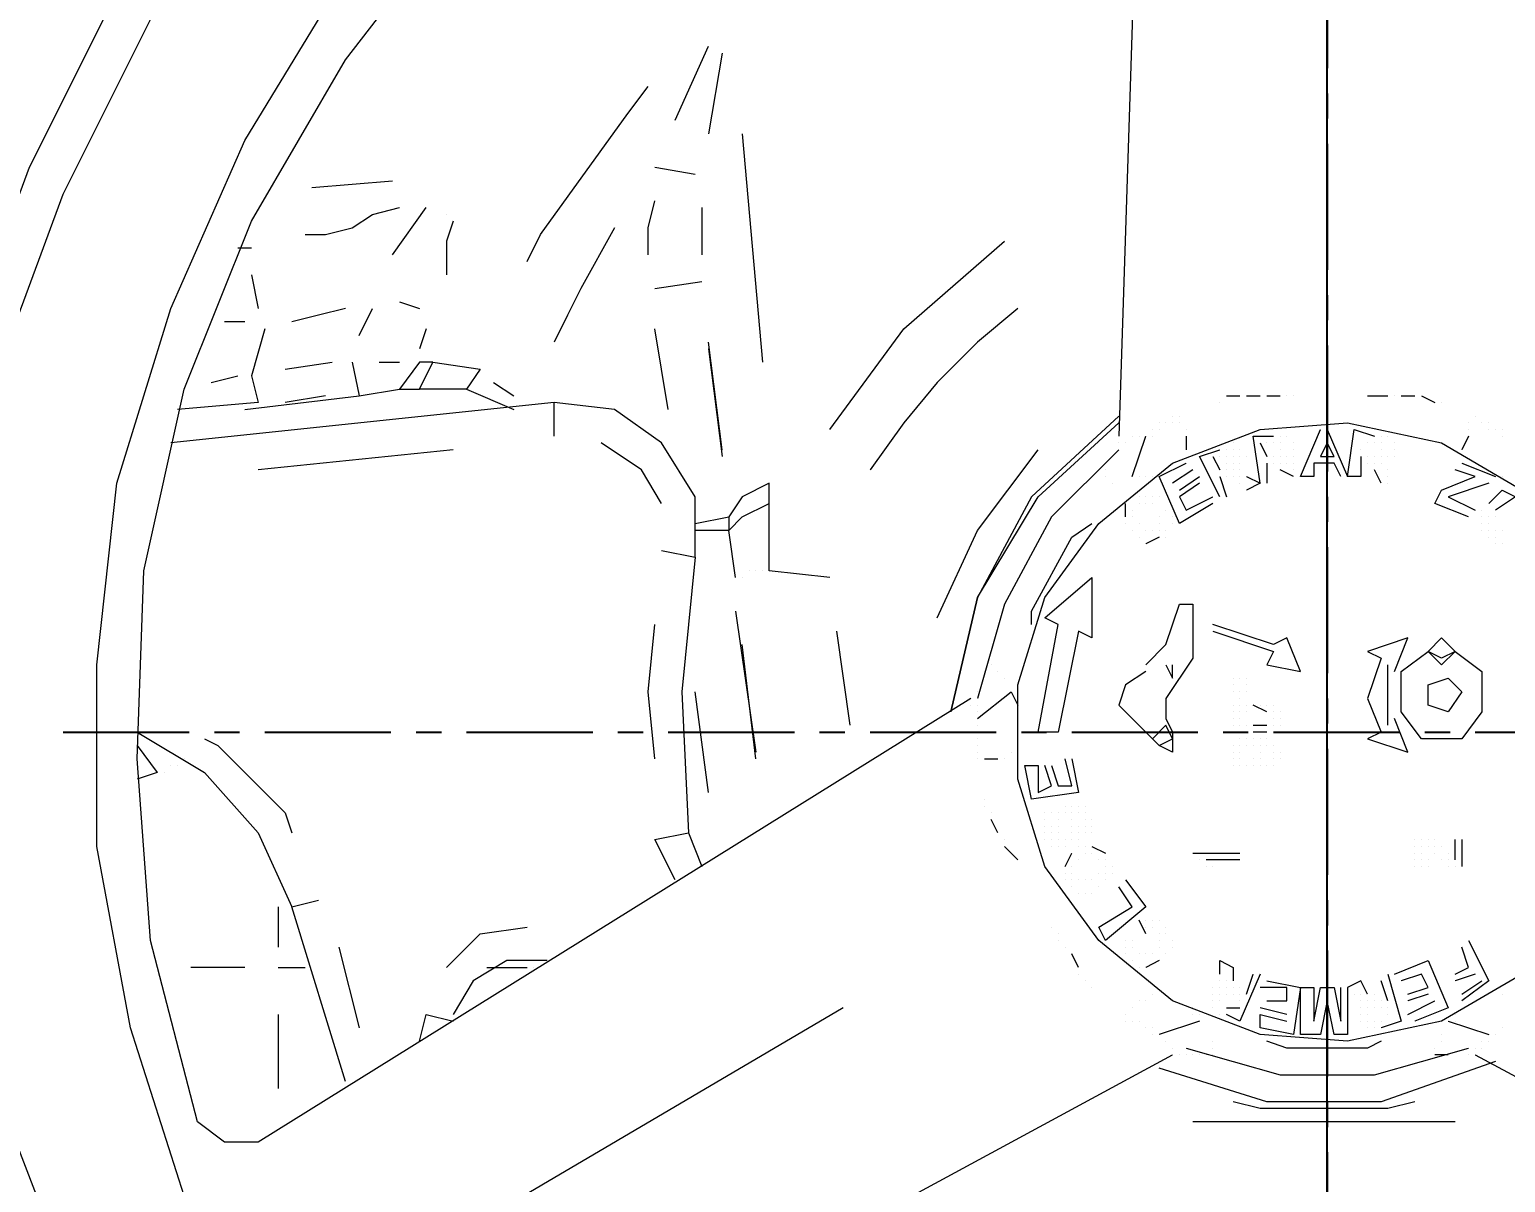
# Model space of a CAD drawing. Header units: millimetres. Extents: x 3426 to 5580, y 1375 to 2906.
# Drawn here: x 4635.9 to 4728.8, y 2594.2 to 2666.8 of the extents above; entities that cross this region are included whole.
import ezdxf

# ---------------------------------------------------------------- set-up
doc = ezdxf.new("R2010")
doc.units = ezdxf.units.MM
doc.linetypes.add('CENTER', pattern=[50.8, 31.75, -6.35, 6.35, -6.35])
for name, color, linetype in [('IA-DIBUJO', 3, 'Continuous'), ('IA-DIM', 7, 'Continuous'), ('IA-EJES', 4, 'CENTER')]:
    doc.layers.add(name, color=color, linetype=linetype)
doc.styles.add('ING-AMB', font='romans.shx', dxfattribs={"width": 0.75, "oblique": 15})
doc.dimstyles.new('ING-AMB 4', dxfattribs={"dimscale": 4, "dimtxt": 3, "dimasz": 2.5, "dimexe": 1, "dimexo": 1, "dimgap": 1, "dimtad": 1, "dimdec": 0, "dimzin": 0, "dimdsep": 46, "dimtxsty": 'ING-AMB', "dimcen": 0.1, "dimclrd": 7, "dimclre": 7, "dimclrt": 2, "dimadec": 0, "dimazin": 0, "dimtfac": 1, "dimtdec": 0, "dimtmove": 0, "dimatfit": 0, "dimfxl": 1.25, "dimtolj": 1, "dimtzin": 0, "dimarcsym": 1})

# ---------------------------------------------------------------- blocks, each defined once
blk = doc.blocks.new('*D24')
at = {"layer": 'Defpoints', "color": 0, "transparency": 16777216}
for p in [(4717.565, 2863.279), (4717.565, 2534.762), (4807.312, 2496.879)]:
    blk.add_point(p, dxfattribs=at)
at = {"layer": 'IA-DIM', "color": 7, "lineweight": -2, "transparency": 16777216}
for p, q in [((4717.565, 2538.762), (4717.565, 2867.279)), ((4807.312, 2500.879), (4807.312, 2867.279)), ((4797.312, 2863.279), (4727.565, 2863.279))]:
    blk.add_line(p, q, dxfattribs=at)
at = {"layer": 'IA-DIM', "color": 7, "transparency": 16777216}
for points in [[(4727.565, 2864.946), (4727.565, 2861.612), (4717.565, 2863.279)], [(4797.312, 2864.946), (4797.312, 2861.612), (4807.312, 2863.279)]]:
    blk.add_solid(points, dxfattribs=at)
at = {"layer": 'IA-DIM', "color": 2, "transparency": 16777216, "insert": (4762.438, 2873.279), "char_height": 12, "attachment_point": 5, "style": 'ING-AMB'}
blk.add_mtext('\\A1;90', dxfattribs=at)

msp = doc.modelspace()

# ---------------------------------------------------------------- linework, layer by layer
at = {"layer": 'IA-DIBUJO', "color": 8, "lineweight": 18}
for points in [[(4635.862, 2587.044), (4631.628, 2598.474), (4629.512, 2610.75), (4628.665, 2622.604), (4629.512, 2634.88), (4631.628, 2646.734), (4635.862, 2658.164), (4641.365, 2669.17), (4648.562, 2678.907), (4656.605, 2687.797), (4666.342, 2695.417), (4676.502, 2701.767), (4687.932, 2706.424), (4699.362, 2709.81), (4701.902, 2708.117)], [(4639.248, 2585.774), (4635.015, 2596.78), (4632.052, 2608.634), (4631.205, 2620.91), (4631.628, 2633.187), (4633.745, 2645.04), (4637.978, 2656.47), (4643.482, 2667.477), (4650.678, 2677.214), (4658.722, 2686.104), (4668.458, 2693.724), (4679.042, 2700.074), (4690.048, 2704.73), (4701.902, 2707.694)], [(4695.128, 2624.72), (4650.255, 2596.78), (4648.138, 2596.78), (4646.445, 2598.05), (4643.482, 2609.48), (4642.635, 2620.91), (4643.058, 2632.764), (4645.598, 2644.194), (4649.832, 2654.777), (4655.758, 2664.937), (4662.955, 2674.25), (4671.845, 2681.87), (4681.582, 2688.644), (4692.165, 2693.3), (4703.595, 2696.264), (4704.865, 2696.687), (4703.172, 2698.804)], [(4703.172, 2696.264), (4705.288, 2695.84), (4706.135, 2693.724), (4704.442, 2641.23)], [(4645.598, 2593.394), (4642.212, 2603.977), (4640.095, 2615.407), (4640.095, 2626.837), (4641.365, 2638.267), (4644.752, 2649.274), (4649.408, 2659.857), (4655.335, 2669.594), (4662.955, 2678.06), (4671.845, 2685.257), (4681.582, 2691.607), (4687.932, 2694.147)], [(4717.565, 2655.2), (4717.565, 2677.214)], [(4676.502, 2661.127), (4678.618, 2665.784)], [(4679.465, 2665.36), (4678.618, 2660.28)], [(4667.188, 2652.237), (4668.035, 2653.93), (4673.538, 2661.55), (4674.808, 2663.244)], [(4680.735, 2660.28), (4682.005, 2645.887)], [(4675.232, 2658.164), (4677.772, 2657.74)], [(4653.642, 2656.894), (4658.722, 2657.317)], [(4674.808, 2652.66), (4674.808, 2654.354), (4675.232, 2656.047)], [(4675.232, 2656.047), (4675.232, 2656.047)], [(4653.218, 2653.93), (4654.488, 2653.93), (4656.182, 2654.354), (4657.452, 2655.2), (4659.145, 2655.624)], [(4658.722, 2652.66), (4660.838, 2655.624)], [(4659.145, 2655.624), (4659.145, 2655.624)], [(4662.108, 2655.2), (4662.108, 2655.2)], [(4662.532, 2654.777), (4662.108, 2653.507), (4662.108, 2651.39)], [(4678.195, 2655.624), (4678.195, 2652.66)], [(4672.692, 2654.354), (4670.575, 2650.544), (4669.728, 2648.85), (4668.882, 2647.157)], [(4648.985, 2653.084), (4649.832, 2653.084)], [(4686.238, 2641.654), (4690.895, 2648.004), (4697.245, 2653.507)], [(4649.832, 2651.39), (4650.255, 2649.274)], [(4675.232, 2650.544), (4678.195, 2650.967)], [(4655.758, 2649.274), (4654.065, 2648.85), (4652.372, 2648.427)], [(4656.605, 2647.58), (4657.452, 2649.274)], [(4659.145, 2649.697), (4660.415, 2649.274)], [(4698.092, 2649.274), (4695.552, 2647.157), (4693.012, 2644.617), (4690.895, 2642.077), (4688.778, 2639.114)], [(4649.408, 2648.427), (4648.138, 2648.427)], [(4652.372, 2648.427), (4652.372, 2648.427)], [(4650.678, 2648.004), (4649.832, 2645.04), (4650.255, 2643.347), (4645.175, 2642.924)], [(4660.838, 2648.004), (4660.415, 2646.734)], [(4676.078, 2642.924), (4675.232, 2648.004)], [(4679.465, 2640.384), (4678.618, 2647.157)], [(4678.618, 2646.734), (4679.465, 2639.96)], [(4651.948, 2645.464), (4654.912, 2645.887)], [(4656.182, 2645.887), (4656.605, 2643.77), (4659.145, 2644.194)], [(4657.875, 2645.887), (4659.145, 2645.887)], [(4661.262, 2645.887), (4660.415, 2645.887), (4659.145, 2644.194), (4660.415, 2644.194)], [(4663.378, 2644.194), (4660.415, 2644.194), (4661.262, 2645.887), (4664.225, 2645.464), (4663.378, 2644.194), (4666.342, 2642.924)], [(4647.292, 2644.617), (4648.985, 2645.04)], [(4665.072, 2644.617), (4666.342, 2643.77)], [(4649.408, 2642.924), (4656.605, 2643.77)], [(4654.488, 2643.77), (4651.948, 2643.347)], [(4711.215, 2643.77), (4712.062, 2643.77)], [(4712.485, 2643.77), (4713.332, 2643.77)], [(4713.755, 2643.77), (4714.602, 2643.77)], [(4715.025, 2643.77), (4715.025, 2643.77)], [(4715.448, 2643.77), (4715.448, 2643.77)], [(4720.105, 2643.77), (4721.375, 2643.77)], [(4721.798, 2643.77), (4721.798, 2643.77)], [(4722.222, 2643.77), (4723.068, 2643.77)], [(4723.492, 2643.77), (4724.338, 2643.347)], [(4668.882, 2641.23), (4668.882, 2643.347), (4644.752, 2640.807)], [(4675.655, 2634.034), (4677.772, 2633.61), (4677.772, 2637.42), (4675.655, 2640.807), (4672.692, 2642.924), (4668.882, 2643.347)], [(4710.792, 2643.347), (4710.792, 2643.347)], [(4724.338, 2643.347), (4724.338, 2643.347)], [(4724.762, 2643.347), (4724.762, 2643.347)], [(4704.442, 2642.5), (4698.938, 2637.42), (4695.552, 2631.07), (4693.858, 2623.874), (4695.552, 2631.07), (4699.362, 2637.42), (4704.442, 2642.077)], [(4706.982, 2642.077), (4706.982, 2642.077)], [(4707.405, 2642.077), (4707.405, 2642.077)], [(4707.828, 2642.5), (4707.828, 2642.5)], [(4707.828, 2642.077), (4707.828, 2642.077)], [(4708.252, 2642.5), (4708.252, 2642.5)], [(4708.252, 2642.5), (4708.252, 2642.5)], [(4708.252, 2642.077), (4708.252, 2642.077)], [(4726.455, 2642.077), (4726.455, 2642.077)], [(4726.878, 2642.5), (4726.878, 2642.5)], [(4726.878, 2642.5), (4726.878, 2642.5)], [(4727.302, 2642.077), (4727.302, 2642.077)], [(4727.725, 2642.077), (4727.725, 2642.077)], [(4704.442, 2641.23), (4704.442, 2641.23)], [(4704.442, 2641.23), (4704.442, 2641.23)], [(4705.288, 2638.69), (4706.135, 2641.23)], [(4705.288, 2641.23), (4705.288, 2641.23)], [(4705.712, 2641.23), (4705.712, 2641.23)], [(4706.135, 2641.23), (4706.135, 2641.23)], [(4706.558, 2641.654), (4706.558, 2641.654)], [(4706.558, 2641.23), (4706.558, 2641.23)], [(4706.982, 2641.654), (4706.982, 2641.654)], [(4708.675, 2641.654), (4708.675, 2641.654)], [(4708.675, 2641.23), (4708.675, 2640.384)], [(4712.485, 2638.69), (4713.332, 2638.267), (4712.908, 2641.23), (4714.178, 2641.23)], [(4714.602, 2641.23), (4714.602, 2641.23)], [(4715.025, 2641.23), (4715.025, 2641.23)], [(4718.412, 2638.69), (4717.988, 2639.537), (4716.718, 2639.537), (4716.718, 2638.69), (4715.872, 2638.69), (4717.142, 2641.654)], [(4717.142, 2641.654), (4717.142, 2641.654)], [(4717.565, 2641.654), (4718.835, 2638.69), (4719.258, 2641.654), (4720.528, 2641.23)], [(4720.528, 2641.23), (4720.528, 2641.23)], [(4720.952, 2641.23), (4720.952, 2641.23)], [(4721.375, 2641.23), (4721.375, 2641.23)], [(4726.455, 2641.23), (4726.032, 2640.384)], [(4726.455, 2641.654), (4726.455, 2641.654)], [(4727.725, 2641.654), (4727.725, 2641.654)], [(4728.148, 2641.654), (4728.148, 2641.654)], [(4728.572, 2641.654), (4728.572, 2641.654)], [(4728.572, 2641.23), (4728.572, 2641.23)], [(4662.532, 2640.384), (4650.255, 2639.114)], [(4675.655, 2636.997), (4674.385, 2639.114), (4671.845, 2640.807)], [(4693.012, 2629.8), (4695.552, 2635.304), (4699.362, 2640.384)], [(4704.442, 2640.384), (4700.208, 2636.15), (4697.245, 2630.647), (4695.552, 2624.72)], [(4704.018, 2639.96), (4704.018, 2639.96)], [(4704.442, 2640.807), (4704.442, 2640.807)], [(4704.442, 2640.384), (4704.442, 2640.384)], [(4704.865, 2640.807), (4704.865, 2640.807)], [(4710.792, 2637.42), (4709.522, 2639.96), (4710.792, 2640.384)], [(4710.368, 2639.96), (4710.792, 2639.114)], [(4710.792, 2640.384), (4710.792, 2640.384)], [(4710.792, 2639.96), (4710.792, 2639.96)], [(4711.215, 2640.384), (4711.215, 2640.384)], [(4711.215, 2639.96), (4711.215, 2639.96)], [(4711.638, 2640.807), (4711.638, 2640.807)], [(4711.638, 2640.384), (4711.638, 2640.384)], [(4711.638, 2639.96), (4711.638, 2639.96)], [(4712.062, 2640.384), (4712.062, 2640.384)], [(4712.062, 2639.96), (4712.062, 2639.96)], [(4712.485, 2639.96), (4712.485, 2639.96)], [(4713.332, 2640.807), (4713.755, 2639.96)], [(4713.755, 2640.807), (4713.755, 2640.807)], [(4713.755, 2639.96), (4713.755, 2639.96)], [(4714.178, 2640.807), (4714.178, 2640.807)], [(4714.178, 2639.96), (4714.178, 2639.96)], [(4714.602, 2640.807), (4714.602, 2640.807)], [(4714.602, 2640.384), (4714.602, 2640.384)], [(4714.602, 2639.96), (4714.602, 2639.96)], [(4714.602, 2639.96), (4714.602, 2639.96)], [(4715.025, 2639.96), (4715.025, 2639.96)], [(4715.448, 2640.807), (4715.448, 2640.807)], [(4715.448, 2640.384), (4715.448, 2640.384)], [(4715.448, 2639.96), (4715.448, 2639.96)], [(4719.682, 2639.96), (4719.682, 2638.69), (4718.835, 2638.69)], [(4719.682, 2640.384), (4719.682, 2640.384)], [(4720.105, 2640.807), (4720.105, 2640.807)], [(4720.105, 2639.96), (4720.105, 2639.96)], [(4720.528, 2640.807), (4720.528, 2640.807)], [(4720.528, 2640.807), (4720.528, 2640.807)], [(4720.528, 2639.96), (4720.528, 2639.96)], [(4720.952, 2640.807), (4720.952, 2640.807)], [(4720.952, 2640.384), (4720.952, 2640.384)], [(4720.952, 2639.96), (4720.952, 2639.96)], [(4721.375, 2639.96), (4721.375, 2639.96)], [(4721.798, 2640.807), (4721.798, 2640.807)], [(4721.798, 2640.384), (4721.798, 2640.384)], [(4721.798, 2639.96), (4721.798, 2639.96)], [(4726.032, 2640.384), (4726.032, 2640.384)], [(4688.778, 2639.114), (4688.778, 2639.114)], [(4703.595, 2639.537), (4703.595, 2639.537)], [(4703.595, 2639.114), (4703.595, 2639.114)], [(4710.368, 2636.997), (4708.252, 2635.727), (4706.982, 2638.69), (4708.675, 2639.537)], [(4709.098, 2639.114), (4707.828, 2638.267)], [(4708.675, 2639.537), (4708.675, 2639.537)], [(4710.792, 2639.114), (4710.792, 2639.114)], [(4711.215, 2639.537), (4711.215, 2639.537)], [(4711.215, 2639.114), (4711.215, 2639.114)], [(4711.638, 2639.537), (4711.638, 2639.537)], [(4711.638, 2639.114), (4711.638, 2639.114)], [(4712.062, 2639.537), (4712.062, 2639.537)], [(4712.062, 2639.114), (4712.062, 2639.114)], [(4712.062, 2639.114), (4712.062, 2639.114)], [(4713.755, 2639.537), (4713.755, 2638.267)], [(4714.178, 2639.537), (4714.178, 2639.537)], [(4714.602, 2639.537), (4714.602, 2639.537)], [(4715.448, 2638.69), (4714.602, 2639.114)], [(4714.602, 2639.114), (4714.602, 2639.114)], [(4715.025, 2639.537), (4715.025, 2639.537)], [(4715.025, 2639.537), (4715.025, 2639.537)], [(4715.448, 2639.537), (4715.448, 2639.537)], [(4715.448, 2639.114), (4715.448, 2639.114)], [(4720.105, 2639.537), (4720.105, 2639.537)], [(4720.528, 2639.537), (4720.528, 2639.537)], [(4720.952, 2638.267), (4720.528, 2639.114)], [(4720.528, 2639.114), (4720.528, 2639.114)], [(4720.952, 2639.537), (4720.952, 2639.537)], [(4721.375, 2639.114), (4721.375, 2639.114)], [(4726.455, 2636.15), (4724.338, 2636.997), (4724.762, 2637.844), (4726.878, 2638.69), (4725.608, 2639.114)], [(4725.608, 2639.114), (4725.608, 2639.114)], [(4726.032, 2639.537), (4728.148, 2638.69)], [(4686.238, 2632.34), (4682.428, 2632.764), (4682.428, 2633.61), (4682.428, 2636.997), (4682.428, 2638.267), (4680.735, 2637.42), (4679.888, 2636.15), (4679.888, 2635.304)], [(4703.595, 2638.69), (4703.595, 2638.69)], [(4704.018, 2638.267), (4704.018, 2638.267)], [(4705.712, 2638.69), (4705.712, 2638.69)], [(4706.135, 2638.69), (4706.135, 2638.69)], [(4706.558, 2638.69), (4706.558, 2638.69)], [(4707.828, 2638.267), (4707.828, 2638.267)], [(4708.252, 2637.844), (4709.522, 2638.69)], [(4709.522, 2638.267), (4708.252, 2637.42), (4708.675, 2636.574), (4710.368, 2637.42)], [(4709.522, 2638.69), (4709.522, 2638.69)], [(4710.792, 2638.69), (4710.792, 2638.69)], [(4710.792, 2638.69), (4711.215, 2637.42)], [(4711.215, 2638.69), (4711.215, 2638.69)], [(4711.638, 2638.69), (4711.638, 2638.69)], [(4712.062, 2638.69), (4712.062, 2638.69)], [(4712.062, 2638.267), (4712.062, 2638.267)], [(4712.485, 2638.69), (4712.485, 2638.69)], [(4713.332, 2638.267), (4712.485, 2637.844)], [(4713.755, 2638.267), (4713.755, 2638.267)], [(4715.872, 2638.69), (4715.872, 2638.69)], [(4715.872, 2638.69), (4715.872, 2638.69)], [(4718.835, 2638.69), (4718.835, 2638.69)], [(4718.835, 2638.69), (4718.835, 2638.69)], [(4721.375, 2638.69), (4721.375, 2638.69)], [(4721.375, 2638.267), (4721.375, 2638.267)], [(4727.725, 2638.267), (4725.185, 2637.42), (4726.878, 2636.574)], [(4728.148, 2638.69), (4728.148, 2638.69)], [(4728.572, 2638.69), (4728.572, 2638.69)], [(4705.288, 2637.42), (4705.288, 2637.42)], [(4705.712, 2637.42), (4705.712, 2637.42)], [(4706.135, 2637.42), (4706.135, 2637.42)], [(4706.558, 2637.42), (4706.558, 2637.42)], [(4706.982, 2637.42), (4706.982, 2637.42)], [(4710.368, 2637.42), (4710.368, 2637.42)], [(4711.215, 2637.42), (4711.215, 2637.42)], [(4712.485, 2637.844), (4712.485, 2637.844)], [(4727.725, 2636.997), (4728.572, 2637.844), (4729.418, 2637.42), (4728.148, 2636.574)], [(4680.312, 2632.34), (4679.888, 2635.304), (4680.735, 2636.15), (4682.428, 2636.997)], [(4704.865, 2636.15), (4704.865, 2636.997)], [(4705.288, 2636.574), (4705.288, 2636.574)], [(4705.712, 2636.997), (4705.712, 2636.997)], [(4706.135, 2636.997), (4706.135, 2636.997)], [(4706.558, 2636.997), (4706.558, 2636.997)], [(4707.405, 2636.574), (4707.405, 2636.574)], [(4726.878, 2636.574), (4726.878, 2636.574)], [(4727.302, 2636.574), (4727.302, 2636.574)], [(4728.148, 2636.574), (4728.148, 2636.574)], [(4677.772, 2635.727), (4679.888, 2636.15), (4679.888, 2635.304), (4677.772, 2635.304)], [(4679.888, 2636.15), (4679.888, 2636.15)], [(4679.888, 2635.304), (4679.888, 2635.304)], [(4698.938, 2629.377), (4698.938, 2630.224), (4701.478, 2634.88), (4702.748, 2635.727)], [(4704.865, 2635.727), (4704.865, 2635.727)], [(4705.288, 2636.15), (4705.288, 2636.15)], [(4705.288, 2635.304), (4705.288, 2635.304)], [(4705.712, 2635.727), (4705.712, 2635.727)], [(4706.135, 2635.304), (4706.135, 2635.304)], [(4706.558, 2635.304), (4706.558, 2635.304)], [(4706.982, 2636.15), (4706.982, 2636.15)], [(4706.982, 2635.727), (4706.982, 2635.727)], [(4706.982, 2635.304), (4706.982, 2635.304)], [(4707.405, 2635.304), (4707.405, 2635.304)], [(4707.828, 2636.15), (4707.828, 2636.15)], [(4707.828, 2635.727), (4707.828, 2635.727)], [(4727.302, 2636.15), (4727.302, 2636.15)], [(4727.302, 2635.727), (4727.302, 2635.727)], [(4727.302, 2635.304), (4727.302, 2635.304)], [(4727.725, 2636.15), (4727.725, 2636.15)], [(4727.725, 2635.727), (4727.725, 2635.727)], [(4727.725, 2635.304), (4727.725, 2635.304)], [(4728.148, 2636.15), (4728.148, 2636.15)], [(4728.148, 2635.304), (4728.148, 2635.304)], [(4728.572, 2635.304), (4728.572, 2635.304)], [(4705.712, 2634.88), (4705.712, 2634.88)], [(4706.982, 2634.88), (4706.135, 2634.457)], [(4706.135, 2634.457), (4706.135, 2634.457)], [(4707.405, 2634.88), (4707.405, 2634.88)], [(4727.725, 2634.88), (4727.725, 2634.88)], [(4728.148, 2634.88), (4728.148, 2634.88)], [(4728.148, 2634.457), (4728.148, 2634.457)], [(4728.572, 2634.457), (4728.572, 2634.457)], [(4677.772, 2633.61), (4676.925, 2625.144), (4677.348, 2616.254)], [(4681.158, 2632.764), (4681.158, 2632.764)], [(4681.582, 2632.764), (4681.582, 2632.764)], [(4682.005, 2632.764), (4682.005, 2632.764)], [(4680.312, 2632.34), (4680.312, 2632.34)], [(4680.735, 2632.34), (4680.735, 2632.34)], [(4706.135, 2626.837), (4707.405, 2628.107), (4708.252, 2630.647), (4709.098, 2630.647), (4709.098, 2627.26), (4707.405, 2624.72), (4707.405, 2623.45), (4707.828, 2622.604), (4707.828, 2621.334), (4706.982, 2621.757)], [(4680.312, 2630.224), (4681.582, 2621.334)], [(4675.232, 2620.91), (4674.808, 2625.144), (4675.232, 2629.377)], [(4686.662, 2628.954), (4687.508, 2623.027)], [(4710.368, 2628.954), (4714.178, 2627.684), (4713.755, 2626.837), (4715.872, 2626.414), (4715.025, 2628.53), (4714.178, 2628.107), (4710.368, 2629.377)], [(4710.368, 2629.377), (4710.368, 2629.377)], [(4681.582, 2620.91), (4680.735, 2628.107)], [(4707.405, 2628.107), (4707.405, 2628.107)], [(4721.798, 2626.414), (4722.645, 2628.53), (4720.105, 2627.684), (4720.952, 2627.26), (4720.105, 2624.72), (4720.952, 2622.604), (4720.105, 2622.18), (4722.645, 2621.334), (4721.798, 2623.45)], [(4695.975, 2626.414), (4695.975, 2626.414)], [(4696.398, 2626.837), (4696.398, 2626.837)], [(4696.822, 2626.414), (4696.822, 2626.414)], [(4697.245, 2625.99), (4697.245, 2625.99)], [(4706.135, 2626.414), (4704.865, 2625.567), (4704.442, 2624.297), (4706.982, 2621.757), (4707.828, 2622.18), (4707.405, 2623.027), (4706.558, 2622.18)], [(4706.135, 2626.414), (4706.135, 2626.414)], [(4707.405, 2626.837), (4707.828, 2625.99), (4707.828, 2626.837)], [(4707.828, 2626.837), (4707.828, 2626.837)], [(4711.638, 2625.99), (4711.638, 2625.99)], [(4712.062, 2625.99), (4712.062, 2625.99)], [(4712.062, 2625.99), (4712.062, 2625.99)], [(4712.485, 2625.99), (4712.485, 2625.99)], [(4721.375, 2626.837), (4721.375, 2626.837)], [(4721.375, 2623.027), (4721.375, 2626.837)], [(4678.618, 2618.794), (4677.772, 2625.144)], [(4695.552, 2625.144), (4695.552, 2625.144)], [(4695.552, 2623.45), (4697.668, 2625.144), (4698.092, 2624.297)], [(4711.638, 2625.567), (4711.638, 2625.567)], [(4711.638, 2625.567), (4711.638, 2625.567)], [(4711.638, 2625.144), (4711.638, 2625.144)], [(4711.638, 2625.144), (4711.638, 2625.144)], [(4712.062, 2625.144), (4712.062, 2625.144)], [(4712.062, 2625.144), (4712.062, 2625.144)], [(4712.485, 2625.567), (4712.485, 2625.567)], [(4712.485, 2625.567), (4712.485, 2625.567)], [(4712.485, 2625.567), (4712.485, 2625.567)], [(4712.485, 2625.567), (4712.485, 2625.567)], [(4712.485, 2625.144), (4712.485, 2625.144)], [(4712.485, 2625.144), (4712.485, 2625.144)], [(4695.128, 2624.72), (4695.128, 2624.72)], [(4695.128, 2624.72), (4695.128, 2624.72)], [(4695.128, 2624.297), (4695.128, 2624.297)], [(4695.552, 2624.72), (4695.552, 2624.72)], [(4695.552, 2624.297), (4695.552, 2624.297)], [(4711.638, 2624.297), (4711.638, 2624.297)], [(4712.062, 2624.72), (4712.062, 2624.72)], [(4712.062, 2624.297), (4712.062, 2624.297)], [(4712.485, 2624.297), (4712.485, 2624.297)], [(4712.908, 2624.297), (4712.908, 2624.297)], [(4713.755, 2623.874), (4712.908, 2624.297)], [(4712.908, 2624.297), (4712.908, 2624.297)], [(4713.332, 2624.297), (4713.332, 2624.297)], [(4713.755, 2624.297), (4713.755, 2624.297)], [(4714.178, 2624.297), (4714.178, 2624.297)], [(4695.552, 2623.874), (4695.552, 2623.874)], [(4695.552, 2623.45), (4695.552, 2623.45)], [(4695.552, 2623.45), (4695.552, 2623.45)], [(4711.638, 2623.874), (4711.638, 2623.874)], [(4711.638, 2623.45), (4711.638, 2623.45)], [(4712.062, 2623.874), (4712.062, 2623.874)], [(4712.062, 2623.45), (4712.062, 2623.45)], [(4712.485, 2623.874), (4712.485, 2623.874)], [(4714.178, 2623.874), (4714.178, 2623.874)], [(4714.178, 2623.874), (4714.178, 2623.874)], [(4714.178, 2623.45), (4714.178, 2623.45)], [(4714.602, 2623.874), (4714.602, 2623.874)], [(4714.602, 2623.45), (4714.602, 2623.45)], [(4721.798, 2623.45), (4721.798, 2623.45)], [(4642.635, 2622.604), (4646.868, 2620.064), (4650.255, 2616.254), (4652.372, 2611.597), (4654.065, 2612.02)], [(4695.552, 2623.027), (4695.552, 2623.027)], [(4695.552, 2622.604), (4695.552, 2622.604)], [(4711.638, 2623.027), (4711.638, 2623.027)], [(4712.062, 2623.027), (4712.062, 2623.027)], [(4712.062, 2622.604), (4712.062, 2622.604)], [(4712.485, 2623.027), (4712.485, 2623.027)], [(4712.485, 2622.604), (4712.485, 2622.604)], [(4712.908, 2623.027), (4713.755, 2623.027)], [(4713.755, 2622.604), (4712.908, 2622.604)], [(4714.178, 2623.027), (4714.178, 2623.027)], [(4714.178, 2623.027), (4714.178, 2623.027)], [(4714.602, 2623.027), (4714.602, 2623.027)], [(4642.635, 2622.18), (4642.635, 2622.18)], [(4642.635, 2621.757), (4643.905, 2620.064), (4642.635, 2619.64)], [(4646.868, 2622.18), (4647.715, 2621.757), (4651.948, 2617.524), (4652.372, 2616.254)], [(4695.552, 2622.18), (4695.552, 2622.18)], [(4695.552, 2621.757), (4695.552, 2621.757)], [(4695.552, 2621.334), (4695.552, 2621.334)], [(4697.668, 2621.334), (4697.668, 2621.334)], [(4698.092, 2621.334), (4698.092, 2621.334)], [(4706.558, 2622.18), (4706.558, 2622.18)], [(4711.638, 2621.757), (4711.638, 2621.757)], [(4711.638, 2621.334), (4711.638, 2621.334)], [(4712.062, 2622.18), (4712.062, 2622.18)], [(4712.062, 2621.757), (4712.062, 2621.757)], [(4712.062, 2621.757), (4712.062, 2621.757)], [(4712.062, 2621.334), (4712.062, 2621.334)], [(4712.485, 2622.18), (4712.485, 2622.18)], [(4712.485, 2621.757), (4712.485, 2621.757)], [(4712.908, 2622.18), (4712.908, 2622.18)], [(4712.908, 2621.757), (4712.908, 2621.757)], [(4713.332, 2622.18), (4713.332, 2622.18)], [(4713.332, 2621.757), (4713.332, 2621.757)], [(4713.332, 2621.334), (4713.332, 2621.334)], [(4713.332, 2621.334), (4713.332, 2621.334)], [(4713.755, 2622.18), (4713.755, 2622.18)], [(4713.755, 2621.757), (4713.755, 2621.757)], [(4714.178, 2621.757), (4714.178, 2621.757)], [(4714.178, 2621.757), (4714.178, 2621.757)], [(4714.178, 2621.757), (4714.178, 2621.757)], [(4714.178, 2621.334), (4714.178, 2621.334)], [(4714.602, 2621.334), (4714.602, 2621.334)], [(4644.752, 2620.487), (4644.752, 2620.487)], [(4645.175, 2620.487), (4645.175, 2620.487)], [(4645.598, 2620.91), (4645.598, 2620.91)], [(4695.552, 2620.91), (4695.552, 2620.91)], [(4695.552, 2620.91), (4695.552, 2620.91)], [(4695.975, 2620.91), (4696.822, 2620.91)], [(4697.245, 2620.91), (4697.245, 2620.91)], [(4701.478, 2620.91), (4701.902, 2618.794), (4698.938, 2618.37), (4698.515, 2620.487), (4699.362, 2620.487), (4699.362, 2618.794), (4700.208, 2619.217), (4699.785, 2620.487)], [(4699.785, 2620.487), (4699.785, 2620.487)], [(4700.208, 2620.487), (4700.632, 2619.217), (4701.478, 2619.217), (4701.055, 2620.91)], [(4701.055, 2620.91), (4701.055, 2620.91)], [(4711.638, 2620.91), (4711.638, 2620.91)], [(4711.638, 2620.487), (4711.638, 2620.487)], [(4712.062, 2620.91), (4712.062, 2620.91)], [(4712.062, 2620.487), (4712.062, 2620.487)], [(4712.485, 2620.487), (4712.485, 2620.487)], [(4712.485, 2620.487), (4712.485, 2620.487)], [(4712.908, 2620.91), (4712.908, 2620.91)], [(4712.908, 2620.487), (4712.908, 2620.487)], [(4712.908, 2620.487), (4712.908, 2620.487)], [(4713.332, 2620.91), (4713.332, 2620.91)], [(4713.332, 2620.91), (4713.332, 2620.91)], [(4713.332, 2620.487), (4713.332, 2620.487)], [(4713.755, 2620.487), (4713.755, 2620.487)], [(4714.178, 2620.91), (4714.178, 2620.91)], [(4714.178, 2620.487), (4714.178, 2620.487)], [(4714.602, 2620.91), (4714.602, 2620.91)], [(4644.328, 2620.064), (4644.328, 2620.064)], [(4695.975, 2618.37), (4695.975, 2618.37)], [(4695.975, 2617.947), (4695.975, 2617.947)], [(4701.055, 2617.947), (4701.055, 2617.947)], [(4701.478, 2617.947), (4701.478, 2617.947)], [(4701.902, 2617.947), (4701.902, 2617.947)], [(4702.325, 2617.947), (4702.325, 2617.947)], [(4696.398, 2617.524), (4696.398, 2617.524)], [(4696.822, 2616.254), (4696.398, 2617.1)], [(4696.398, 2617.1), (4696.398, 2617.1)], [(4699.785, 2617.524), (4699.785, 2617.524)], [(4699.785, 2617.1), (4699.785, 2617.1)], [(4699.785, 2616.677), (4699.785, 2616.677)], [(4700.208, 2617.524), (4700.208, 2617.524)], [(4700.208, 2616.677), (4700.208, 2616.677)], [(4700.632, 2617.524), (4700.632, 2617.524)], [(4700.632, 2617.1), (4700.632, 2617.1)], [(4700.632, 2617.1), (4700.632, 2617.1)], [(4700.632, 2616.677), (4700.632, 2616.677)], [(4701.055, 2617.524), (4701.055, 2617.524)], [(4701.478, 2617.524), (4701.478, 2617.524)], [(4701.478, 2617.1), (4701.478, 2617.1)], [(4701.478, 2616.677), (4701.478, 2616.677)], [(4701.902, 2617.524), (4701.902, 2617.524)], [(4701.902, 2616.677), (4701.902, 2616.677)], [(4702.325, 2617.524), (4702.325, 2617.524)], [(4702.325, 2617.1), (4702.325, 2617.1)], [(4702.325, 2616.677), (4702.325, 2616.677)], [(4702.748, 2617.1), (4702.748, 2617.1)], [(4702.748, 2616.677), (4702.748, 2616.677)], [(4676.502, 2613.29), (4675.232, 2615.83), (4677.348, 2616.254), (4678.195, 2614.137)], [(4697.245, 2615.83), (4697.245, 2615.83)], [(4699.785, 2616.254), (4699.785, 2616.254)], [(4699.785, 2615.83), (4699.785, 2615.83)], [(4700.208, 2616.254), (4700.208, 2616.254)], [(4700.208, 2615.83), (4700.208, 2615.83)], [(4700.632, 2616.254), (4700.632, 2616.254)], [(4700.632, 2615.83), (4700.632, 2615.83)], [(4701.055, 2615.83), (4701.055, 2615.83)], [(4701.478, 2616.254), (4701.478, 2616.254)], [(4701.478, 2615.83), (4701.478, 2615.83)], [(4701.902, 2616.254), (4701.902, 2616.254)], [(4701.902, 2615.83), (4701.902, 2615.83)], [(4702.325, 2616.254), (4702.325, 2616.254)], [(4702.748, 2616.254), (4702.748, 2616.254)], [(4723.068, 2615.83), (4723.068, 2615.83)], [(4723.492, 2615.83), (4723.492, 2615.83)], [(4723.915, 2615.83), (4723.915, 2615.83)], [(4724.338, 2615.83), (4724.338, 2615.83)], [(4725.608, 2614.56), (4725.608, 2615.83)], [(4726.032, 2615.83), (4726.032, 2614.137)], [(4698.092, 2614.56), (4697.245, 2615.407)], [(4697.245, 2615.407), (4697.245, 2615.407)], [(4700.208, 2615.407), (4700.208, 2615.407)], [(4700.632, 2615.407), (4700.632, 2615.407)], [(4701.055, 2615.407), (4701.055, 2615.407)], [(4701.055, 2614.137), (4701.478, 2614.984)], [(4701.478, 2614.984), (4701.478, 2614.984)], [(4701.902, 2615.407), (4701.902, 2615.407)], [(4702.325, 2615.407), (4702.325, 2615.407)], [(4702.325, 2614.984), (4702.325, 2614.984)], [(4702.748, 2615.407), (4703.595, 2614.984)], [(4702.748, 2614.984), (4702.748, 2614.984)], [(4703.595, 2614.984), (4703.595, 2614.984)], [(4709.098, 2614.984), (4712.062, 2614.984)], [(4709.098, 2614.984), (4709.098, 2614.984)], [(4723.068, 2615.407), (4723.068, 2615.407)], [(4723.068, 2614.984), (4723.068, 2614.984)], [(4723.492, 2615.407), (4723.492, 2615.407)], [(4723.492, 2614.984), (4723.492, 2614.984)], [(4723.915, 2615.407), (4723.915, 2615.407)], [(4724.338, 2615.407), (4724.338, 2615.407)], [(4724.338, 2614.984), (4724.338, 2614.984)], [(4724.762, 2615.407), (4724.762, 2615.407)], [(4725.185, 2614.984), (4725.185, 2614.984)], [(4701.478, 2614.137), (4701.478, 2614.137)], [(4701.902, 2614.56), (4701.902, 2614.56)], [(4703.172, 2614.56), (4703.172, 2614.56)], [(4703.595, 2614.56), (4703.595, 2614.56)], [(4703.595, 2614.137), (4703.595, 2614.137)], [(4704.018, 2614.137), (4704.018, 2614.137)], [(4709.522, 2614.56), (4709.522, 2614.56)], [(4712.062, 2614.56), (4709.945, 2614.56)], [(4709.945, 2614.137), (4709.945, 2614.137)], [(4710.368, 2614.56), (4710.368, 2614.56)], [(4710.368, 2614.137), (4710.368, 2614.137)], [(4723.068, 2614.56), (4723.068, 2614.56)], [(4723.068, 2614.137), (4723.068, 2614.137)], [(4723.492, 2614.56), (4723.492, 2614.56)], [(4723.492, 2614.137), (4723.492, 2614.137)], [(4723.915, 2614.56), (4723.915, 2614.56)], [(4723.915, 2614.137), (4723.915, 2614.137)], [(4724.762, 2614.56), (4724.762, 2614.56)], [(4725.185, 2614.56), (4725.185, 2614.56)], [(4725.185, 2614.137), (4725.185, 2614.137)], [(4725.608, 2614.56), (4725.608, 2614.56)], [(4725.608, 2614.137), (4725.608, 2614.137)], [(4701.055, 2613.714), (4701.055, 2613.714)], [(4701.055, 2613.29), (4701.055, 2613.29)], [(4701.478, 2613.714), (4701.478, 2613.714)], [(4701.478, 2613.29), (4701.478, 2613.29)], [(4701.902, 2613.29), (4701.902, 2613.29)], [(4702.325, 2613.29), (4702.325, 2613.29)], [(4702.748, 2613.29), (4702.748, 2613.29)], [(4703.172, 2613.714), (4703.172, 2613.714)], [(4704.865, 2613.29), (4706.135, 2611.597), (4703.595, 2609.48), (4703.172, 2610.327), (4705.288, 2611.597), (4704.442, 2612.867)], [(4703.595, 2613.714), (4703.595, 2613.714)], [(4703.595, 2613.29), (4703.595, 2613.29)], [(4704.018, 2613.714), (4704.018, 2613.714)], [(4701.478, 2612.867), (4701.478, 2612.867)], [(4701.902, 2612.444), (4701.902, 2612.444)], [(4702.325, 2612.444), (4702.325, 2612.444)], [(4702.748, 2612.444), (4702.748, 2612.444)], [(4703.172, 2612.867), (4703.172, 2612.867)], [(4704.442, 2612.867), (4704.442, 2612.867)], [(4651.525, 2611.597), (4651.525, 2609.057)], [(4655.758, 2600.59), (4652.372, 2611.597)], [(4662.108, 2607.787), (4664.225, 2609.904), (4667.188, 2610.327)], [(4700.208, 2610.327), (4700.208, 2610.327)], [(4706.135, 2609.904), (4705.712, 2610.75)], [(4705.712, 2610.75), (4705.712, 2610.75)], [(4706.135, 2610.75), (4706.135, 2610.75)], [(4706.135, 2610.327), (4706.135, 2610.327)], [(4706.558, 2610.75), (4706.558, 2610.75)], [(4706.558, 2610.327), (4706.558, 2610.327)], [(4706.558, 2610.327), (4706.558, 2610.327)], [(4706.982, 2610.75), (4706.982, 2610.75)], [(4707.405, 2610.327), (4707.405, 2610.327)], [(4700.632, 2609.904), (4700.632, 2609.904)], [(4700.632, 2609.48), (4700.632, 2609.48)], [(4704.865, 2609.48), (4704.865, 2609.48)], [(4705.288, 2609.48), (4705.288, 2609.48)], [(4706.982, 2609.904), (4706.982, 2609.904)], [(4706.982, 2609.48), (4706.982, 2609.48)], [(4707.405, 2609.904), (4707.405, 2609.904)], [(4707.828, 2609.48), (4707.828, 2609.48)], [(4726.455, 2609.48), (4727.725, 2606.94), (4726.032, 2605.67)], [(4655.335, 2609.057), (4656.605, 2603.977)], [(4701.055, 2609.057), (4701.055, 2609.057)], [(4701.902, 2607.787), (4701.478, 2608.634)], [(4701.478, 2608.634), (4701.478, 2608.634)], [(4704.865, 2609.057), (4704.865, 2609.057)], [(4704.865, 2608.634), (4704.865, 2608.634)], [(4705.288, 2609.057), (4705.288, 2609.057)], [(4705.712, 2608.634), (4705.712, 2608.634)], [(4706.135, 2608.634), (4706.135, 2608.634)], [(4706.558, 2608.634), (4706.558, 2608.634)], [(4706.982, 2609.057), (4706.982, 2609.057)], [(4707.405, 2608.634), (4707.405, 2608.634)], [(4707.828, 2609.057), (4707.828, 2609.057)], [(4725.608, 2607.364), (4726.455, 2607.787), (4726.032, 2609.057)], [(4726.032, 2609.057), (4726.032, 2609.057)], [(4649.408, 2607.787), (4646.022, 2607.787)], [(4651.525, 2607.787), (4653.218, 2607.787)], [(4668.458, 2608.21), (4665.918, 2608.21), (4663.802, 2606.94), (4662.532, 2604.824)], [(4664.648, 2607.787), (4667.188, 2607.787)], [(4667.188, 2607.787), (4667.188, 2607.787)], [(4667.188, 2607.787), (4667.188, 2607.787)], [(4667.612, 2607.787), (4667.612, 2607.787)], [(4705.288, 2608.21), (4705.288, 2608.21)], [(4705.712, 2607.787), (4705.712, 2607.787)], [(4706.982, 2608.21), (4706.135, 2607.787)], [(4706.135, 2607.787), (4706.135, 2607.787)], [(4710.792, 2607.364), (4710.792, 2608.21), (4711.638, 2607.787), (4711.638, 2606.94)], [(4721.798, 2607.364), (4723.915, 2608.21), (4725.185, 2605.247), (4723.068, 2604.4)], [(4667.188, 2607.364), (4667.188, 2607.364)], [(4701.902, 2607.364), (4701.902, 2607.364)], [(4702.325, 2606.94), (4702.325, 2606.94)], [(4702.748, 2606.517), (4702.748, 2606.517)], [(4710.368, 2606.517), (4710.368, 2606.517)], [(4710.792, 2606.94), (4710.792, 2606.94)], [(4710.792, 2606.517), (4710.792, 2606.517)], [(4713.332, 2607.364), (4712.062, 2604.4), (4711.215, 2604.824)], [(4711.215, 2606.94), (4711.215, 2606.94)], [(4711.215, 2606.517), (4711.215, 2606.517)], [(4711.638, 2606.517), (4711.638, 2606.517)], [(4712.062, 2606.517), (4712.062, 2606.517)], [(4712.485, 2606.094), (4712.908, 2607.364)], [(4712.908, 2607.364), (4712.908, 2607.364)], [(4713.755, 2606.94), (4715.872, 2606.517), (4715.448, 2603.554), (4713.332, 2603.977), (4713.332, 2604.824), (4715.025, 2604.4)], [(4713.755, 2605.67), (4715.025, 2605.67), (4715.025, 2606.517), (4713.332, 2606.517)], [(4720.105, 2606.094), (4719.682, 2606.94), (4718.835, 2606.517), (4718.835, 2603.554), (4717.988, 2603.554), (4717.565, 2605.67), (4717.142, 2603.554), (4715.872, 2603.554), (4715.872, 2606.517), (4716.718, 2606.517), (4716.718, 2604.4), (4717.142, 2606.517), (4717.988, 2606.517), (4718.412, 2604.4), (4718.412, 2606.517)], [(4718.412, 2606.517), (4718.412, 2606.517)], [(4721.375, 2607.364), (4722.222, 2604.4), (4720.952, 2603.977)], [(4720.952, 2606.94), (4720.952, 2606.94)], [(4721.375, 2605.67), (4720.952, 2606.94)], [(4722.645, 2606.094), (4723.915, 2606.517), (4723.492, 2607.364), (4722.222, 2606.94)], [(4722.222, 2606.94), (4722.222, 2606.94)], [(4726.878, 2607.364), (4725.608, 2606.94)], [(4725.608, 2606.94), (4725.608, 2606.94)], [(4726.032, 2606.094), (4727.302, 2606.94)], [(4727.302, 2606.94), (4727.302, 2606.94)], [(4705.712, 2605.67), (4705.712, 2605.67)], [(4706.135, 2605.67), (4706.135, 2605.67)], [(4706.558, 2606.094), (4706.558, 2606.094)], [(4710.368, 2606.094), (4710.368, 2606.094)], [(4710.368, 2605.67), (4710.368, 2605.67)], [(4710.792, 2606.094), (4710.792, 2606.094)], [(4710.792, 2605.67), (4710.792, 2605.67)], [(4711.215, 2606.094), (4711.215, 2606.094)], [(4711.638, 2606.094), (4711.638, 2606.094)], [(4712.062, 2606.094), (4712.062, 2606.094)], [(4712.062, 2605.67), (4712.062, 2605.67)], [(4719.258, 2606.094), (4719.258, 2606.094)], [(4719.682, 2606.094), (4719.682, 2606.094)], [(4719.682, 2605.67), (4719.682, 2605.67)], [(4720.105, 2606.094), (4720.105, 2606.094)], [(4720.105, 2605.67), (4720.105, 2605.67)], [(4720.528, 2606.094), (4720.528, 2606.094)], [(4720.528, 2605.67), (4720.528, 2605.67)], [(4720.952, 2605.67), (4720.952, 2605.67)], [(4723.915, 2606.094), (4722.645, 2605.67)], [(4722.645, 2604.824), (4724.338, 2605.67)], [(4722.645, 2605.67), (4722.645, 2605.67)], [(4724.338, 2605.67), (4724.338, 2605.67)], [(4726.032, 2605.67), (4726.032, 2605.67)], [(4728.572, 2606.094), (4728.572, 2606.094)], [(4651.525, 2604.824), (4651.525, 2603.977), (4651.525, 2600.167)], [(4660.415, 2603.13), (4660.838, 2604.824), (4662.532, 2604.4)], [(4687.085, 2605.247), (4663.378, 2591.277)], [(4704.865, 2604.824), (4704.865, 2604.824)], [(4705.288, 2605.247), (4705.288, 2605.247)], [(4709.098, 2605.247), (4709.098, 2605.247)], [(4709.098, 2604.824), (4709.098, 2604.824)], [(4709.522, 2604.824), (4709.522, 2604.824)], [(4710.368, 2605.247), (4710.368, 2605.247)], [(4710.792, 2604.824), (4710.792, 2604.824)], [(4711.215, 2605.247), (4712.062, 2605.247)], [(4711.215, 2605.247), (4711.215, 2605.247)], [(4711.215, 2604.824), (4711.215, 2604.824)], [(4715.025, 2604.824), (4713.332, 2605.247)], [(4713.332, 2605.247), (4713.332, 2605.247)], [(4719.682, 2605.247), (4719.682, 2605.247)], [(4719.682, 2604.824), (4719.682, 2604.824)], [(4719.682, 2604.824), (4719.682, 2604.824)], [(4720.105, 2605.247), (4720.105, 2605.247)], [(4720.105, 2604.824), (4720.105, 2604.824)], [(4720.528, 2605.247), (4720.528, 2605.247)], [(4720.952, 2605.247), (4720.952, 2605.247)], [(4721.375, 2605.247), (4721.375, 2605.247)], [(4721.375, 2604.824), (4721.375, 2604.824)], [(4725.608, 2604.824), (4725.608, 2604.824)], [(4704.865, 2604.4), (4704.865, 2604.4)], [(4705.288, 2604.4), (4705.288, 2604.4)], [(4705.712, 2604.4), (4705.712, 2604.4)], [(4706.135, 2603.977), (4706.135, 2603.977)], [(4706.558, 2603.977), (4706.558, 2603.977)], [(4709.522, 2604.4), (4706.982, 2603.554)], [(4709.522, 2604.4), (4709.522, 2604.4)], [(4715.025, 2604.4), (4715.025, 2604.4)], [(4719.682, 2604.4), (4719.682, 2604.4)], [(4720.105, 2604.4), (4720.105, 2604.4)], [(4720.105, 2603.977), (4720.105, 2603.977)], [(4720.528, 2604.4), (4720.528, 2604.4)], [(4720.528, 2603.977), (4720.528, 2603.977)], [(4720.952, 2604.4), (4720.952, 2604.4)], [(4720.952, 2603.977), (4720.952, 2603.977)], [(4723.068, 2604.4), (4723.068, 2604.4)], [(4725.185, 2604.4), (4725.185, 2604.4)], [(4725.185, 2604.4), (4727.725, 2603.554)], [(4725.608, 2604.4), (4725.608, 2604.4)], [(4728.572, 2603.977), (4728.572, 2603.977)], [(4706.558, 2603.554), (4706.558, 2603.554)], [(4706.982, 2603.554), (4706.982, 2603.554)], [(4707.405, 2603.13), (4707.405, 2603.13)], [(4710.368, 2603.13), (4710.368, 2603.13)], [(4720.952, 2603.13), (4720.105, 2602.707), (4715.025, 2602.707), (4713.755, 2603.13)], [(4724.762, 2603.554), (4724.762, 2603.554)], [(4724.762, 2603.13), (4724.762, 2603.13)], [(4727.302, 2603.13), (4727.302, 2603.13)], [(4727.725, 2603.554), (4727.725, 2603.554)], [(4727.725, 2603.554), (4727.725, 2603.554)], [(4727.725, 2603.13), (4727.725, 2603.13)], [(4728.148, 2603.554), (4728.148, 2603.554)], [(4774.292, 2573.497), (4766.672, 2565.877), (4758.205, 2559.527), (4748.892, 2554.447), (4738.732, 2550.637), (4728.148, 2548.52), (4717.565, 2547.674), (4706.982, 2548.52), (4696.398, 2550.637), (4686.238, 2554.447), (4676.925, 2559.527), (4668.458, 2565.877), (4660.838, 2573.497), (4660.415, 2575.614), (4661.685, 2577.307), (4707.828, 2602.284)], [(4728.148, 2601.86), (4720.952, 2599.32), (4713.755, 2599.32), (4706.982, 2601.437)], [(4707.828, 2602.707), (4707.828, 2602.707)], [(4707.828, 2602.284), (4707.828, 2602.284)], [(4707.828, 2602.284), (4707.828, 2602.284)], [(4708.252, 2602.284), (4708.252, 2602.284)], [(4708.675, 2602.707), (4714.602, 2601.014), (4720.528, 2601.014), (4726.455, 2602.707)], [(4708.675, 2602.284), (4708.675, 2602.284)], [(4709.098, 2602.284), (4709.098, 2602.284)], [(4709.522, 2602.284), (4709.522, 2602.284)], [(4709.945, 2602.284), (4709.945, 2602.284)], [(4710.368, 2602.707), (4710.368, 2602.707)], [(4710.368, 2602.284), (4710.368, 2602.284)], [(4724.338, 2602.707), (4724.338, 2602.707)], [(4725.185, 2602.284), (4724.338, 2602.284)], [(4726.455, 2602.707), (4726.455, 2602.707)], [(4726.455, 2602.284), (4726.455, 2602.284)], [(4726.878, 2602.707), (4726.878, 2602.707)], [(4726.878, 2602.284), (4773.445, 2577.307), (4774.715, 2575.614), (4774.292, 2573.497), (4774.292, 2576.46)], [(4726.878, 2602.284), (4726.878, 2602.284)], [(4726.878, 2602.284), (4726.878, 2602.284)], [(4727.302, 2602.707), (4727.302, 2602.707)], [(4723.068, 2599.32), (4721.375, 2598.897), (4713.332, 2598.897), (4711.638, 2599.32)], [(4725.608, 2598.05), (4709.098, 2598.05)]]:
    msp.add_lwpolyline(points, dxfattribs=at)
for points in [[(4737.038, 2622.604), (4736.192, 2617.1), (4733.652, 2611.597), (4729.842, 2607.364), (4724.762, 2604.4), (4718.835, 2603.13), (4713.332, 2603.554), (4707.828, 2605.67), (4703.172, 2609.48), (4699.785, 2614.137), (4698.092, 2619.64), (4698.092, 2625.567), (4699.785, 2631.07), (4703.172, 2635.727), (4707.828, 2639.537), (4713.332, 2641.654), (4718.835, 2642.077), (4724.762, 2640.807), (4729.842, 2637.844), (4733.652, 2633.61), (4736.192, 2628.53)], [(4717.565, 2640.807), (4717.142, 2639.96), (4717.988, 2639.96)], [(4700.632, 2629.377), (4699.785, 2629.8), (4702.748, 2632.34), (4702.748, 2628.53), (4701.902, 2628.954), (4700.632, 2622.604), (4699.362, 2622.604)], [(4725.608, 2627.684), (4724.762, 2627.26), (4723.915, 2627.684), (4724.762, 2628.53)], [(4723.915, 2627.684), (4724.762, 2626.837), (4725.608, 2627.684), (4727.302, 2626.414), (4727.302, 2623.874), (4726.032, 2622.18), (4723.492, 2622.18), (4722.222, 2623.874), (4722.222, 2626.414)], [(4726.032, 2625.144), (4725.185, 2623.874), (4723.915, 2624.297), (4723.915, 2625.567), (4725.185, 2625.99)], [(4726.032, 2625.144), (4725.185, 2623.874), (4723.915, 2624.297), (4723.915, 2625.567), (4725.185, 2625.99)]]:
    msp.add_lwpolyline(points, close=True, dxfattribs=at)
at = {"layer": 'IA-EJES', "ltscale": 0.25}
for points in [[(4717.565, 2710.445), (4717.565, 2534.762)], [(4637.978, 2622.604), (4796.305, 2622.604)]]:
    msp.add_lwpolyline(points, dxfattribs=at)

# ---------------------------------------------------------------- dimensions: what is measured, and where the dimension line sits
at = {"layer": 'IA-DIM'}
dim = msp.add_linear_dim(base=(4717.565, 2863.279), p1=(4807.312, 2496.879), p2=(4717.565, 2534.762), dimstyle='ING-AMB 4', override={"dimpost": '\\X'}, dxfattribs=at)
dim.commit()
dim.dimension.update_dxf_attribs({"geometry": '*D24', "text_midpoint": (4762.438, 2873.279)})

doc.saveas('drawing.dxf')
